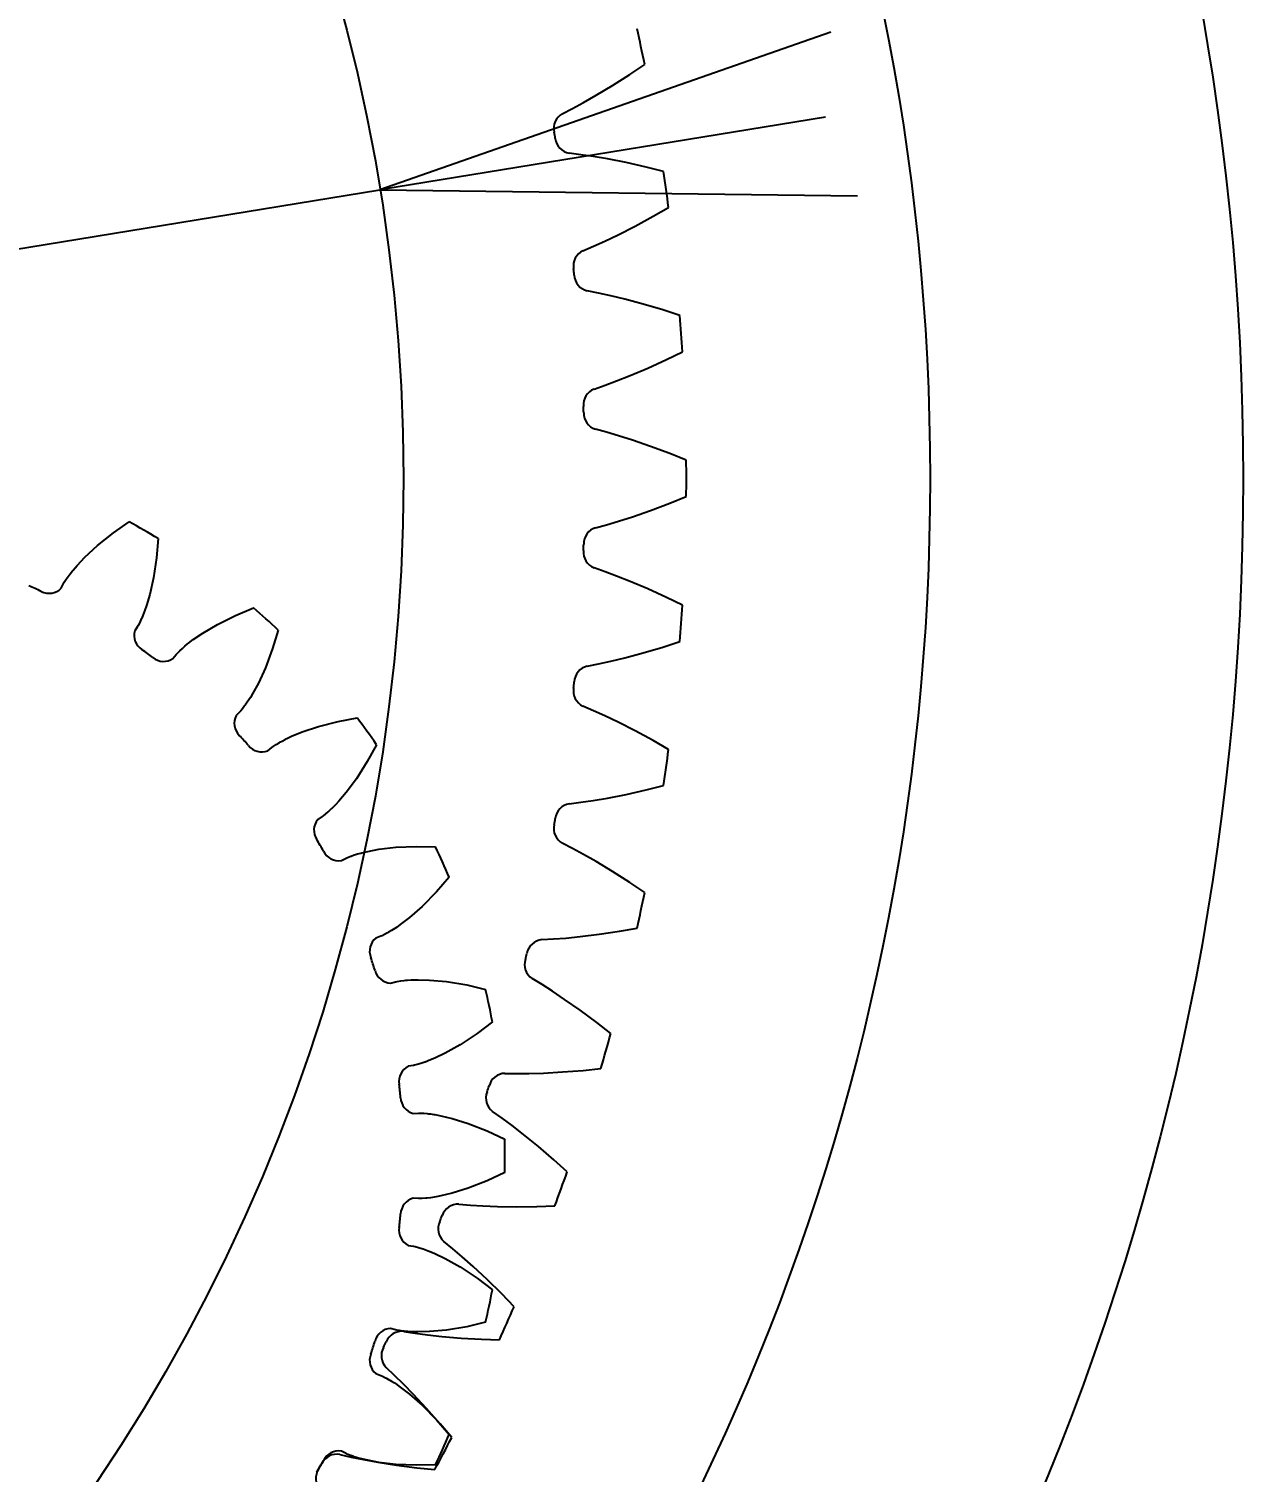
# Model space of a CAD drawing. Extents: x -49 to 4846, y -968 to 1090.
# Drawn here: x 2667.5 to 2748.2, y 423.2 to 519.1 of the extents above; entities that cross this region are included whole.
import ezdxf

# ---------------------------------------------------------------- set-up
doc = ezdxf.new("R2010")
doc.units = 0
doc.layers.get('0').update_dxf_attribs({"linetype": 'CONTINUOUS'})
doc.layers.add('DIMENSION', color=7, linetype='CONTINUOUS')
doc.layers.add('OUTLINE', color=7, linetype='CONTINUOUS')
doc.styles.add('VCDSTYLE14', font='DejaVu Sans Mono')
doc.dimstyles.get("Standard").update_dxf_attribs({"dimtxt": 2.5, "dimasz": 2.5, "dimexe": 1.25, "dimexo": 0.625, "dimtad": 1, "dimcen": 2.5, "dimazin": 3, "dimtfac": 1, "dimtmove": 0, "dimatfit": 3})

# ---------------------------------------------------------------- blocks, each defined once
blk = doc.blocks.new('*D0')
at = {"layer": 'DIMENSION'}
for p, q in [((2720.820225, 518.82797), (2690.862793, 508.370209)), ((2720.47168, 513.198486), (2690.862793, 508.370209)), ((2455.580078, 470.00296), (2690.862793, 508.370209)), ((2690.862793, 508.370209), (2722.590595, 507.971368)), ((2260.59668, 438.207214), (2455.580078, 470.00296)), ((2455.580078, 470.00296), (2423.852276, 470.401786)), ((2425.622651, 459.545186), (2455.580078, 470.00296))]:
    blk.add_line(p, q, dxfattribs=at)
at = {"layer": 'DIMENSION', "style": 'VCDSTYLE14'}
blk.add_text('%%c 238.4', height=20, rotation=9.26, dxfattribs=at).set_placement((2264.383545, 439.837952))

msp = doc.modelspace()

# ---------------------------------------------------------------- linework, layer by layer
at = {"color": 1}
for p, q in [((2706.317772, 515.297928), (2707.467157, 516.033479)), ((2707.467157, 516.033479), (2708.451483, 516.698517)), ((2705.230597, 514.64351), (2706.317772, 515.297928)), ((2703.664123, 513.77346), (2704.389567, 514.16546)), ((2704.389565, 514.165458), (2705.230597, 514.64351)), ((2702.977886, 513.420556), (2703.664123, 513.77346)), ((2704.206679, 510.696473), (2703.441132, 510.793387)), ((2705.022444, 510.576231), (2704.206679, 510.696473)), ((2705.976254, 510.41466), (2705.022442, 510.576231)), ((2707.221721, 510.171538), (2705.976254, 510.41466)), ((2708.553334, 509.873464), (2707.221721, 510.171538)), ((2709.705754, 509.585193), (2708.553334, 509.873464)), ((2707.814991, 505.949996), (2709.012886, 506.603579)), ((2709.012886, 506.603579), (2710.041205, 507.198334)), ((2705.812484, 504.954791), (2706.684815, 505.373011)), ((2706.684815, 505.373011), (2707.814991, 505.949996)), ((2704.352282, 504.310177), (2705.061465, 504.614352)), ((2705.061465, 504.614352), (2705.812486, 504.954792)), ((2705.38806, 501.507014), (2704.631138, 501.657093)), ((2706.19345, 501.330159), (2705.38806, 501.507014)), ((2707.133666, 501.102447), (2706.193448, 501.33016)), ((2708.35914, 500.773038), (2707.133666, 501.102447)), ((2709.666716, 500.382802), (2708.35914, 500.773038)), ((2710.79622, 500.014844), (2709.666716, 500.382802)), ((2708.656485, 496.520396), (2709.897054, 497.088826)), ((2709.897054, 497.088826), (2710.964355, 497.610399)), ((2706.589434, 495.667302), (2707.488813, 496.023652)), ((2707.488813, 496.023652), (2708.656485, 496.520396)), ((2705.087823, 495.126117), (2705.816496, 495.380081)), ((2705.816496, 495.380081), (2706.589436, 495.667303)), ((2705.925539, 492.25753), (2705.180929, 492.460044)), ((2706.716631, 492.024925), (2705.925539, 492.25753)), ((2707.638671, 491.732182), (2706.716628, 492.024926)), ((2708.838182, 491.31809), (2707.638671, 491.732182)), ((2710.115351, 490.837593), (2708.838182, 491.31809)), ((2711.216437, 490.391741), (2710.115351, 490.837593)), ((2708.838153, 487.055065), (2710.115351, 487.535573)), ((2710.115351, 487.535573), (2711.216436, 487.981425)), ((2673.148191, 485.567963), (2674.202048, 486.299889)), ((2705.925538, 486.115635), (2706.716631, 486.348241)), ((2706.716628, 486.34824), (2707.638674, 486.640985)), ((2707.638674, 486.640985), (2708.838153, 487.055065)), ((2672.087284, 484.723543), (2673.148191, 485.567963)), ((2676.115877, 485.194938), (2676.008938, 483.91631)), ((2705.180924, 485.91312), (2705.925538, 486.115635)), ((2671.256116, 483.957415), (2672.087284, 484.723543)), ((2670.470113, 483.101176), (2670.732114, 483.406122)), ((2670.732111, 483.406119), (2671.256116, 483.957415)), ((2676.008938, 483.91631), (2675.808103, 482.575327)), ((2669.827237, 482.200826), (2669.884643, 482.298679)), ((2669.884643, 482.298679), (2670.010976, 482.494361)), ((2670.010976, 482.494361), (2670.016766, 482.502887)), ((2670.016766, 482.502887), (2670.14169, 482.679985)), ((2670.14169, 482.679985), (2670.203461, 482.763479)), ((2670.203461, 482.763479), (2670.277957, 482.861238)), ((2670.277957, 482.861238), (2670.422772, 483.043518)), ((2670.422772, 483.043518), (2670.470113, 483.101176)), ((2675.808103, 482.575327), (2675.5602, 481.472451)), ((2705.816497, 482.993085), (2705.087828, 483.247046)), ((2706.589436, 482.705863), (2705.816497, 482.993085)), ((2707.48881, 482.349514), (2706.589434, 482.705863)), ((2708.656513, 481.852757), (2707.48881, 482.349514)), ((2669.671553, 481.888881), (2669.827237, 482.200826)), ((2675.5602, 481.472451), (2675.344768, 480.743004)), ((2709.897054, 481.28434), (2708.656513, 481.852757)), ((2675.23981, 480.440207), (2675.103484, 480.085861)), ((2675.344768, 480.743003), (2675.23981, 480.440207)), ((2681.271452, 480.09287), (2682.454456, 480.589692)), ((2710.964355, 480.762766), (2709.897054, 481.28434)), ((2674.795257, 479.429632), (2674.753386, 479.356705)), ((2674.876478, 479.583257), (2674.795257, 479.429632)), ((2674.980802, 479.801118), (2674.876478, 479.583257)), ((2675.011125, 479.868611), (2674.980802, 479.801118)), ((2675.099964, 480.077254), (2675.011125, 479.868611)), ((2675.103484, 480.085861), (2675.099964, 480.077254)), ((2679.085872, 478.9109), (2680.058164, 479.487477)), ((2680.058164, 479.487477), (2681.271452, 480.09287)), ((2674.753389, 479.356711), (2674.561079, 479.065912)), ((2678.139023, 478.236792), (2678.4587, 478.480601)), ((2678.458697, 478.480599), (2679.085872, 478.9109)), ((2684.09673, 479.11098), (2683.726287, 477.882526)), ((2677.323002, 477.489778), (2677.399499, 477.573558)), ((2677.399499, 477.573558), (2677.563755, 477.738696)), ((2677.563755, 477.738696), (2677.571191, 477.745832)), ((2677.571191, 477.745832), (2677.730206, 477.893088)), ((2677.730206, 477.893088), (2677.807987, 477.961914)), ((2677.807987, 477.961914), (2677.90118, 478.042049)), ((2677.90118, 478.042049), (2678.080728, 478.190237)), ((2678.080728, 478.190237), (2678.139023, 478.236792)), ((2683.726287, 477.882526), (2683.251035, 476.612603)), ((2707.133669, 477.270719), (2708.35911, 477.600119)), ((2708.35911, 477.600119), (2709.666716, 477.990363)), ((2709.666716, 477.990363), (2710.79622, 478.358322)), ((2677.105863, 477.217018), (2677.323002, 477.489778)), ((2683.251035, 476.612603), (2682.779248, 475.585369)), ((2704.631133, 476.716071), (2705.388059, 476.866152)), ((2705.388059, 476.866152), (2706.19345, 477.043006)), ((2706.193448, 477.043006), (2707.133669, 477.270719)), ((2682.779248, 475.585369), (2682.416863, 474.916653)), ((2682.251244, 474.642296), (2682.044224, 474.324037)), ((2682.416863, 474.916653), (2682.251244, 474.642296)), ((2681.550181, 473.683609), (2681.301612, 473.439148)), ((2681.606295, 473.746232), (2681.550176, 473.683604)), ((2681.717682, 473.879613), (2681.606295, 473.746232)), ((2681.865022, 474.071023), (2681.717682, 473.879613)), ((2681.908714, 474.130736), (2681.865022, 474.071023)), ((2682.038991, 474.316349), (2681.908714, 474.130736)), ((2682.044224, 474.324037), (2682.038991, 474.316349)), ((2705.061465, 473.758814), (2704.352287, 474.062986)), ((2705.812486, 473.418374), (2705.061465, 473.758814)), ((2685.695299, 472.346767), (2686.766221, 472.708593)), ((2686.766221, 472.708593), (2688.078865, 473.048499)), ((2688.078865, 473.048499), (2689.339312, 473.288505)), ((2706.684812, 473.000156), (2705.812484, 473.418375)), ((2707.815018, 472.423155), (2706.684812, 473.000156)), ((2684.355852, 471.743213), (2684.562286, 471.850832)), ((2684.562286, 471.850832), (2684.628986, 471.88425)), ((2684.628986, 471.88425), (2684.992368, 472.056267)), ((2684.992364, 472.056265), (2685.695299, 472.346767)), ((2709.012886, 471.769586), (2707.815018, 472.423155)), ((2710.041205, 471.174831), (2709.012886, 471.769586)), ((2683.40638, 471.101566), (2683.675485, 471.32322)), ((2683.675485, 471.32322), (2683.767728, 471.389265)), ((2683.767728, 471.389265), (2683.96273, 471.516644)), ((2683.96273, 471.516644), (2683.971487, 471.522078)), ((2683.971487, 471.522078), (2684.157643, 471.633054)), ((2684.157643, 471.633054), (2684.248034, 471.684205)), ((2684.248034, 471.684205), (2684.355852, 471.743213)), ((2690.638257, 471.500658), (2690.0205, 470.376068)), ((2690.0205, 470.376068), (2689.291601, 469.232707)), ((2689.291601, 469.232707), (2688.61655, 468.32601)), ((2688.61655, 468.32601), (2688.123049, 467.747251)), ((2705.022442, 467.796934), (2705.976257, 467.958506)), ((2705.976257, 467.958506), (2707.221691, 468.201621)), ((2707.221691, 468.201621), (2708.553334, 468.499701)), ((2708.553334, 468.499701), (2709.705754, 468.787973)), ((2687.407451, 467.034835), (2687.223535, 466.878241)), ((2687.462604, 467.084159), (2687.407451, 467.034835)), ((2687.628625, 467.238629), (2687.462604, 467.084159)), ((2687.635342, 467.245061), (2687.628625, 467.238629)), ((2687.904008, 467.513323), (2687.635342, 467.245061)), ((2688.123049, 467.747251), (2687.904008, 467.513323)), ((2703.441126, 467.579777), (2704.206678, 467.676692)), ((2704.206678, 467.676692), (2705.022444, 467.796934)), ((2687.018943, 466.721345), (2686.724979, 466.533906)), ((2687.08685, 466.770933), (2687.018937, 466.721341)), ((2687.223535, 466.878241), (2687.08685, 466.770933)), ((2688.71101, 464.016084), (2688.928234, 464.100137)), ((2688.928234, 464.100137), (2688.937929, 464.103631)), ((2688.937929, 464.103631), (2689.143091, 464.173478)), ((2689.143091, 464.173478), (2689.242141, 464.204718)), ((2689.242141, 464.204718), (2689.359871, 464.24002)), ((2689.359871, 464.24002), (2689.58417, 464.302367)), ((2689.58417, 464.302367), (2689.656361, 464.321187)), ((2689.656361, 464.321187), (2690.047566, 464.413893)), ((2690.047562, 464.413893), (2690.795535, 464.551898)), ((2690.795535, 464.551898), (2691.918283, 464.68316)), ((2691.918283, 464.68316), (2693.272912, 464.742725)), ((2693.272912, 464.742725), (2694.555715, 464.715424)), ((2703.664123, 464.599705), (2702.977891, 464.952606)), ((2704.389567, 464.207706), (2703.664123, 464.599705)), ((2705.230594, 463.729657), (2704.389564, 464.207707)), ((2688.297742, 463.809801), (2688.607051, 463.970661)), ((2688.607051, 463.970661), (2688.71101, 464.016084)), ((2706.317798, 463.075222), (2705.230594, 463.729657)), ((2695.454561, 462.696579), (2694.616488, 461.725004)), ((2707.467157, 462.339686), (2706.317798, 463.075222)), ((2708.451483, 461.674648), (2707.467157, 462.339686)), ((2694.616488, 461.725004), (2693.665799, 460.758174)), ((2693.665799, 460.758174), (2692.816987, 460.011642)), ((2691.951048, 459.36486), (2691.632479, 459.158319)), ((2692.21394, 459.548135), (2691.951048, 459.36486)), ((2692.816987, 460.011642), (2692.21394, 459.548135)), ((2706.780628, 459.109823), (2707.95035, 459.317004)), ((2690.920662, 458.774205), (2690.594152, 458.65198)), ((2690.997396, 458.808589), (2690.920656, 458.774202)), ((2691.153404, 458.885134), (2690.997396, 458.808589)), ((2691.365859, 459.000068), (2691.153404, 458.885134)), ((2691.430062, 459.036847), (2691.365859, 459.000068)), ((2691.624571, 459.153424), (2691.430062, 459.036847)), ((2691.632479, 459.158319), (2691.624571, 459.153424)), ((2701.616703, 458.54875), (2702.387151, 458.592026)), ((2702.387151, 458.592026), (2703.209318, 458.655071)), ((2703.209315, 458.655071), (2704.172077, 458.749714)), ((2704.172077, 458.749714), (2705.431437, 458.90536)), ((2705.431437, 458.90536), (2706.780628, 459.109823)), ((2691.566173, 455.660407), (2691.902167, 455.753443)), ((2691.902167, 455.753443), (2692.013298, 455.776259)), ((2692.013298, 455.776259), (2692.243251, 455.813312)), ((2692.243251, 455.813312), (2692.253461, 455.814714)), ((2692.253461, 455.814714), (2692.468662, 455.840379)), ((2692.468662, 455.840379), (2692.572042, 455.850343)), ((2692.572042, 455.850343), (2692.69454, 455.860395)), ((2692.69454, 455.860395), (2692.9269, 455.874746)), ((2692.9269, 455.874746), (2693.001425, 455.878145)), ((2693.001425, 455.878145), (2693.403357, 455.88749)), ((2693.403353, 455.88749), (2694.163673, 455.866967)), ((2694.163673, 455.866967), (2695.289178, 455.761929)), ((2695.289178, 455.761929), (2696.626589, 455.538548)), ((2696.626589, 455.538548), (2697.875684, 455.245134)), ((2701.631278, 455.560381), (2700.971334, 455.960292)), ((2702.327609, 455.118733), (2701.631278, 455.560381)), ((2703.133241, 454.583181), (2702.327607, 455.118734)), ((2704.172145, 453.8545), (2703.133241, 454.583181)), ((2705.267397, 453.040581), (2704.172145, 453.8545)), ((2698.335147, 453.083525), (2697.313385, 452.307427)), ((2706.202934, 452.3085), (2705.267397, 453.040581)), ((2697.313385, 452.307427), (2696.182456, 451.559384)), ((2694.510742, 450.677645), (2694.21549, 450.553034)), ((2695.196979, 451.005643), (2694.510742, 450.677645)), ((2696.182456, 451.559384), (2695.196979, 451.005643)), ((2693.084817, 450.189515), (2692.74003, 450.137846)), ((2693.167023, 450.207194), (2693.08481, 450.189513)), ((2693.335536, 450.24963), (2693.167023, 450.207194)), ((2693.567244, 450.317881), (2693.335536, 450.24963)), ((2693.637691, 450.340507), (2693.567244, 450.317881)), ((2693.852188, 450.414097), (2693.637691, 450.340507)), ((2693.86094, 450.41724), (2693.852188, 450.414097)), ((2694.21549, 450.553034), (2693.86094, 450.41724)), ((2701.72992, 449.689207), (2702.997069, 449.756626)), ((2702.997069, 449.756626), (2704.357236, 449.866476)), ((2704.357236, 449.866476), (2705.538561, 449.991556)), ((2699.166752, 449.666987), (2699.938342, 449.656414)), ((2699.938342, 449.656414), (2700.762903, 449.661953)), ((2700.762901, 449.661953), (2701.72992, 449.689207)), ((2693.068827, 447.009552), (2693.416822, 447.030698)), ((2693.416822, 447.030698), (2693.530268, 447.029909)), ((2693.530268, 447.029909), (2693.762899, 447.018343)), ((2693.762899, 447.018343), (2693.773178, 447.017591)), ((2693.773178, 447.017591), (2693.989012, 446.997953)), ((2693.989012, 446.997953), (2694.092205, 446.986205)), ((2694.092205, 446.986205), (2694.214115, 446.970569)), ((2694.214115, 446.970569), (2694.444382, 446.936296)), ((2694.444382, 446.936296), (2694.517986, 446.924126)), ((2694.517986, 446.924126), (2694.913077, 446.8497)), ((2694.913073, 446.849701), (2695.652511, 446.671547)), ((2698.972833, 446.684881), (2698.342393, 447.129853)), ((2695.652511, 446.671547), (2696.731582, 446.334799)), ((2696.731582, 446.334799), (2697.993325, 445.838236)), ((2699.63666, 446.195735), (2698.972833, 446.684881)), ((2700.402971, 445.60529), (2699.636658, 446.195736)), ((2697.993325, 445.838236), (2699.154119, 445.291532)), ((2701.388515, 444.805914), (2700.402971, 445.60529)), ((2702.424322, 443.917576), (2701.388515, 444.805914)), ((2699.154118, 443.081632), (2697.993325, 442.534929)), ((2703.306513, 443.122019), (2702.424322, 443.917576)), ((2696.731582, 442.038367), (2695.652511, 441.701618)), ((2697.993325, 442.534929), (2696.731582, 442.038367)), ((2693.416822, 441.342468), (2693.068827, 441.363614)), ((2693.500907, 441.342669), (2693.416815, 441.342468)), ((2693.674561, 441.349142), (2693.500907, 441.342669)), ((2693.915396, 441.367726), (2693.674561, 441.349142)), ((2693.989007, 441.375212), (2693.915396, 441.367726)), ((2694.214117, 441.402597), (2693.989007, 441.375212)), ((2694.223332, 441.403852), (2694.214117, 441.402597)), ((2694.598367, 441.462963), (2694.223332, 441.403852)), ((2694.913075, 441.523465), (2694.598367, 441.462963)), ((2695.652511, 441.701618), (2694.913075, 441.523465)), ((2696.103208, 440.977759), (2696.872181, 440.913389)), ((2696.872181, 440.913389), (2697.69512, 440.861396)), ((2697.695118, 440.861396), (2698.661682, 440.821128)), ((2698.661682, 440.821128), (2699.930447, 440.799991)), ((2699.930447, 440.799991), (2701.294964, 440.814692)), ((2701.294964, 440.814692), (2702.482136, 440.857063)), ((2692.74003, 438.235319), (2693.084817, 438.183651)), ((2695.70174, 438.016445), (2695.103875, 438.50431)), ((2693.084817, 438.183651), (2693.19562, 438.159293)), ((2693.19562, 438.159293), (2693.420763, 438.099612)), ((2693.420763, 438.099612), (2693.430661, 438.09674)), ((2693.430661, 438.09674), (2693.637695, 438.032657)), ((2693.637695, 438.032657), (2693.736191, 437.99971)), ((2693.736191, 437.99971), (2693.852186, 437.959069)), ((2693.852186, 437.959069), (2694.070295, 437.87767)), ((2694.070295, 437.87767), (2694.13976, 437.850463)), ((2694.13976, 437.850463), (2694.510744, 437.695519)), ((2694.51074, 437.695521), (2695.196979, 437.367522)), ((2695.196979, 437.367522), (2696.182456, 436.813781)), ((2696.32983, 437.482184), (2695.70174, 438.016445)), ((2697.053086, 436.839722), (2696.329828, 437.482185)), ((2696.182456, 436.813781), (2697.313385, 436.065739)), ((2697.980467, 435.973545), (2697.053086, 436.839722)), ((2697.313385, 436.065739), (2698.335148, 435.289639)), ((2698.951784, 435.015117), (2697.980467, 435.973545)), ((2699.776331, 434.159959), (2698.951784, 435.015117)), ((2691.902167, 432.619722), (2691.566173, 432.712758)), ((2691.984457, 432.602437), (2691.90216, 432.619724)), ((2692.155662, 432.572664), (2691.984457, 432.602437)), ((2692.395098, 432.540769), (2692.155662, 432.572664)), ((2692.468657, 432.532787), (2692.395098, 432.540769)), ((2692.440997, 432.5234), (2693.203606, 432.405545)), ((2692.694541, 432.51277), (2692.468657, 432.532787)), ((2692.703815, 432.512082), (2692.694541, 432.51277)), ((2693.082946, 432.491927), (2692.703815, 432.512082)), ((2693.403355, 432.485676), (2693.082946, 432.491927)), ((2694.163673, 432.506199), (2693.403356, 432.485676)), ((2695.289177, 432.611237), (2694.163673, 432.506199)), ((2696.626589, 432.834617), (2695.289177, 432.611237)), ((2697.875683, 433.128031), (2696.626589, 432.834617)), ((2693.203606, 432.405545), (2694.020914, 432.296274)), ((2694.020912, 432.296275), (2694.982313, 432.18868)), ((2694.982313, 432.18868), (2696.246513, 432.07909)), ((2696.246513, 432.07909), (2697.608731, 431.998572)), ((2697.608731, 431.998572), (2698.795967, 431.958027)), ((2690.594152, 429.721185), (2690.920662, 429.598961)), ((2690.920662, 429.598961), (2691.02398, 429.552098)), ((2691.833936, 429.597304), (2691.27156, 430.125686)), ((2692.423227, 429.020531), (2691.833936, 429.597304)), ((2691.02398, 429.552098), (2691.231795, 429.446911)), ((2691.231795, 429.446911), (2691.240879, 429.442044)), ((2691.240879, 429.442044), (2691.430066, 429.336316)), ((2691.430066, 429.336316), (2691.519559, 429.283611)), ((2691.519559, 429.283611), (2691.62457, 429.219742)), ((2691.62457, 429.219742), (2691.820988, 429.094774)), ((2691.820988, 429.094774), (2691.883279, 429.053719)), ((2691.883279, 429.053719), (2692.213941, 428.825029)), ((2692.213938, 428.825032), (2692.816987, 428.361523)), ((2693.099906, 428.329183), (2692.423226, 429.020533)), ((2692.816987, 428.361523), (2693.665799, 427.614991)), ((2693.964607, 427.400425), (2693.099906, 428.329183)), ((2693.665799, 427.614991), (2694.616488, 426.648162)), ((2694.866701, 426.376576), (2693.964607, 427.400425)), ((2694.616488, 426.648162), (2695.454562, 425.676585)), ((2695.629587, 425.465984), (2694.866701, 426.376576)), ((2688.197961, 424.345098), (2688.950491, 424.174334)), ((2688.607051, 424.402504), (2688.297742, 424.563364)), ((2688.683948, 424.368488), (2688.607044, 424.402507)), ((2688.845222, 424.30377), (2688.683948, 424.368488)), ((2689.072795, 424.222791), (2688.845222, 424.30377)), ((2688.950491, 424.174334), (2689.758185, 424.008317)), ((2689.143087, 424.199689), (2689.072795, 424.222791)), ((2689.359873, 424.133145), (2689.143087, 424.199689)), ((2689.368801, 424.130544), (2689.359873, 424.133145)), ((2689.735456, 424.032004), (2689.368801, 424.130544)), ((2690.047564, 423.959272), (2689.735456, 424.032004)), ((2689.758183, 424.008317), (2690.709737, 423.833921)), ((2690.795535, 423.821268), (2690.047565, 423.959272)), ((2690.709737, 423.833921), (2691.963213, 423.636411)), ((2691.918283, 423.690005), (2690.795535, 423.821268)), ((2693.272912, 423.630441), (2691.918283, 423.690005)), ((2691.963213, 423.636411), (2693.316497, 423.461066)), ((2694.555714, 423.657742), (2693.272912, 423.630441)), ((2693.316497, 423.461066), (2694.498012, 423.337802))]:
    msp.add_line(p, q, dxfattribs=at)
for radius in [175, 154.196077]:
    msp.add_circle((2573.221519, 489.186583), radius, dxfattribs=at)
for centre, radius, start, end in [((2573.221694, 489.18662), 138, 11.499628, 12.500372), ((2703.535752, 512.443617), 1.125, 119.727913, 193.2612), ((2573.221519, 489.186583), 131.25, 9.907943, 10.092057), ((2703.631216, 511.902212), 1.125, 186.738787, 260.272366), ((2573.221697, 489.186608), 138, 7.499628, 8.500372), ((2704.840642, 503.296702), 1.125, 115.727913, 189.2612), ((2573.221519, 489.186583), 131.25, 5.907943, 6.092057), ((2704.898107, 502.749957), 1.125, 182.738787, 256.272366), ((2573.221698, 489.186595), 138, 3.499628, 4.500372), ((2705.504296, 494.081045), 1.125, 111.727913, 185.2612), ((2573.221519, 489.186583), 131.25, 1.907943, 2.092057), ((2705.523482, 493.531623), 1.125, 178.738787, 252.272366), ((2573.221698, 489.186583), 138, 359.499628, 0.500372), ((2651.165321, 444.189209), 48, 58.680946, 61.319054), ((2705.523482, 484.841542), 1.125, 107.727913, 181.2612), ((2705.504296, 484.29212), 1.125, 174.738787, 248.272366), ((2573.221519, 489.186583), 131.25, 357.907943, 358.092057), ((2651.163805, 444.186583), 41.25, 65.374728, 66.625272), ((2668.873483, 482.681793), 1.125, 242.380123, 315.185747), ((2651.165834, 444.188837), 48, 46.680946, 49.319054), ((2573.221698, 489.18657), 138, 355.499628, 356.500372), ((2675.646796, 478.771219), 1.125, 164.814253, 237.619877), ((2651.163805, 444.186583), 41.25, 53.374728, 54.625272), ((2676.490088, 478.158531), 1.125, 230.380123, 303.185747), ((2704.898107, 475.623208), 1.125, 103.727913, 177.2612), ((2573.221519, 489.186583), 131.25, 353.907943, 354.092057), ((2704.840641, 475.076463), 1.125, 170.738787, 244.272366), ((2682.302334, 472.925161), 1.125, 152.814253, 225.619877), ((2651.166259, 444.188365), 48, 34.680946, 37.319054), ((2651.163805, 444.186583), 41.25, 41.374728, 42.625272), ((2682.999813, 472.150532), 1.125, 218.380123, 291.185747), ((2573.221697, 489.186558), 138, 351.499628, 352.500372), ((2703.631216, 466.470953), 1.125, 99.727913, 173.2612), ((2687.596969, 465.82309), 1.125, 140.814253, 213.619877), ((2703.535752, 465.929548), 1.125, 166.738787, 240.272366), ((2573.221519, 489.186583), 131.25, 349.907943, 350.092057), ((2651.163805, 444.186583), 41.25, 29.374728, 30.625272), ((2688.118152, 464.920374), 1.125, 206.380123, 279.185747), ((2651.166576, 444.187816), 48, 22.680946, 25.319054), ((2573.221694, 489.186545), 138, 347.499628, 348.500372), ((2691.2993, 457.7754), 1.125, 128.814253, 201.619877), ((2701.728982, 457.429367), 1.125, 95.727913, 169.2612), ((2573.221519, 489.186583), 131.25, 345.907943, 346.092057), ((2651.163805, 444.186583), 41.25, 17.374728, 18.625272), ((2691.621409, 456.78405), 1.125, 194.380123, 267.185747), ((2701.595984, 456.89594), 1.125, 162.738787, 236.272366), ((2651.166771, 444.187213), 48, 10.680946, 13.319054), ((2573.221691, 489.186533), 138, 343.499628, 344.500372), ((2693.247517, 449.133813), 1.125, 116.814253, 189.619877), ((2651.163805, 444.186583), 41.25, 5.374728, 6.625272), ((2573.221519, 489.186583), 131.25, 341.907943, 342.092057), ((2699.200673, 448.542498), 1.125, 91.727913, 165.2612), ((2693.356474, 448.097157), 1.125, 182.380123, 255.185747), ((2699.030789, 448.019648), 1.125, 158.738787, 232.272366), ((2651.166838, 444.186583), 48, 358.680946, 1.319054), ((2573.221688, 489.186521), 138, 339.499628, 340.500372), ((2693.356474, 440.276009), 1.125, 104.814253, 177.619877), ((2651.163805, 444.186583), 41.25, 353.374728, 354.625272), ((2573.221519, 489.186583), 131.25, 337.907943, 338.092057), ((2696.058606, 439.853644), 1.125, 87.727913, 161.2612), ((2693.247517, 439.239352), 1.125, 170.380123, 243.185747), ((2695.852664, 439.343918), 1.125, 154.738787, 228.272366), ((2651.166771, 444.185952), 48, 346.680946, 349.319054), ((2573.221683, 489.18651), 138, 335.499628, 336.500372), ((2691.621409, 431.589115), 1.125, 92.814253, 165.619877), ((2692.318089, 431.405134), 1.125, 83.727913, 157.2612), ((2651.163805, 444.186583), 41.25, 341.374728, 342.625272), ((2573.221519, 489.186583), 131.25, 333.907943, 334.092057), ((2691.2993, 430.597765), 1.125, 158.380123, 231.185747), ((2692.077092, 430.911016), 1.125, 150.738787, 224.272366), ((2573.221677, 489.186498), 138, 331.499628, 332.500372), ((2651.166576, 444.185349), 48, 334.680946, 337.319054), ((2651.163805, 444.186583), 41.25, 329.374728, 330.625272), ((2687.997346, 423.23813), 1.125, 79.727913, 153.2612), ((2688.118152, 423.452791), 1.125, 80.814253, 153.619877), ((2687.722468, 422.762027), 1.125, 146.738787, 220.272366), ((2573.221519, 489.186583), 131.25, 329.907943, 330.092057)]:
    msp.add_arc(centre, radius, start, end, dxfattribs=at)
at = {"layer": 'OUTLINE'}
msp.add_circle((2573.221519, 489.186583), 119.195214, dxfattribs=at)

# ---------------------------------------------------------------- dimensions: what is measured, and where the dimension line sits
at = {"layer": 'DIMENSION'}
dim = msp.add_linear_dim(base=(0, 0), p1=(0, 0), p2=(0, 0), dimstyle='Standard', dxfattribs=at)
dim.commit()
dim.dimension.update_dxf_attribs({"geometry": '*D0', "text_midpoint": (0, 0)})

doc.saveas('drawing.dxf')
